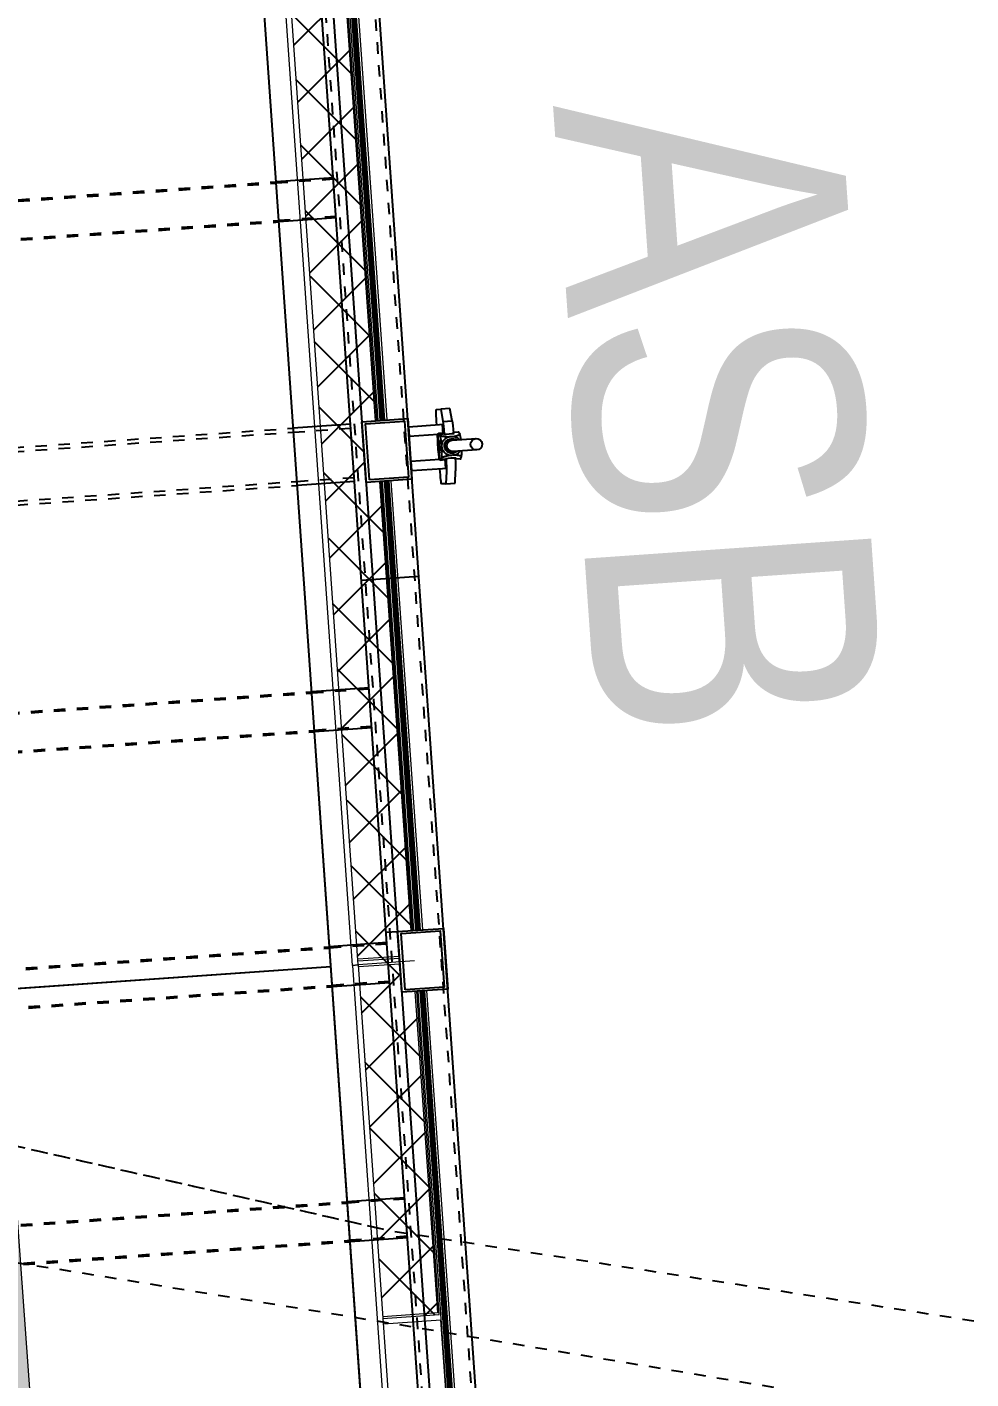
# Model space of a CAD drawing. Header units: millimetres. Extents: x 50357 to 985146, y 723188 to 1803594.
# Drawn here: x 834410.77 to 834418.99, y 820163.3 to 820175.07 of the extents above; entities that cross this region are included whole.
import ezdxf
from ezdxf.xclip import XClip

# ---------------------------------------------------------------- set-up
doc = ezdxf.new("R2010")
doc.units = ezdxf.units.MM
doc.header["$LTSCALE"] = 3
doc.header["$MEASUREMENT"] = 0
for name, pattern in [('DASHED2', [0.375, 0.25, -0.125]), ('x-baseplan$0$DGN Style 2', [1.94727e-06, 0, -1.94727e-06]), ('XXASB-PIW-ARC-DWG-1012-MWP-XXXX-WS3-XC$0$XXXXX-PIW-P-ASB_BRIDGE_DECK_STR-XXX$0$Member Hidden', [4.5, 2.5, -2])]:
    doc.linetypes.add(name, pattern=pattern)
doc.layers.add('-Excluded area line', color=7, linetype='DASHED2', lineweight=40)
doc.layers.add('-Section line', color=7, linetype='Continuous')
doc.layers.add('00_Xref', color=7, linetype='Continuous')
for name, color, linetype, true_color in [('WKD071__', 7, 'Continuous', 0x6e6e6e), ('x-baseplan$0$AR-ROAD_AR_BS_MI_', 7, 'Continuous', 0x6d6d6d), ('XXASB-PIW-ARC-DWG-1012-MWP-XXXX-WS3-XC$0$XXXXX-PIW-P-ASB_BRIDGE_DECK_ARC-XXX$0$A-GENM_PATT', 7, 'Continuous', 0x6e6e6e), ('XXASB-PIW-ARC-DWG-1012-MWP-XXXX-WS3-XC$0$XXXXX-PIW-P-ASB_BRIDGE_DECK_STR-XXX$0$A-GENM', 7, 'Continuous', 0x6e6e6e), ('XXASB-PIW-ARC-DWG-1012-MWP-XXXX-WS3-XC$0$XXXXX-PIW-P-ASB_BRIDGE_DECK_STR-XXX$0$ADS280__', 7, 'Continuous', 0x6e6e6e), ('XXASB-PIW-ARC-DWG-1012-MWP-XXXX-WS3-XC$0$XXXXX-PIW-P-ASB_BRIDGE_DECK_STR-XXX$0$ADS280_B', 7, 'Continuous', 0x6e6e6e), ('XXASB-PIW-ARC-DWG-1012-MWP-XXXX-WS3-XC$0$XXXXX-PIW-P-ASB_BRIDGE_DECK_STR-XXX$0$ADS280_BConn', 7, 'Continuous', 0x6e6e6e), ('XXASB-PIW-ARC-DWG-1012-MWP-XXXX-WS3-XC$0$XXXXX-PIW-P-ASB_BRIDGE_DECK_STR-XXX$0$ADS280_C', 7, 'Continuous', 0x6e6e6e), ('XXASB-PIW-ARC-DWG-1012-MWP-XXXX-WS3-XC$0$XXXXX-PIW-P-ASB_BRIDGE_DECK_STR-XXX$0$ADS280_H', 7, 'XXASB-PIW-ARC-DWG-1012-MWP-XXXX-WS3-XC$0$XXXXX-PIW-P-ASB_BRIDGE_DECK_STR-XXX$0$Member Hidden', 0x6e6e6e)]:
    doc.layers.add(name, color=color, linetype=linetype, true_color=true_color)
for name, color, linetype, lineweight, true_color in [('XXASB-PIW-ARC-DWG-1012-MWP-XXXX-WS3-XC$0$XXXXX-PIW-P-ASB_BRIDGE_DECK_ARC-XXX$0$A-FLOR-HRAL', 7, 'Continuous', 13, 0x6e6e6e), ('XXASB-PIW-ARC-DWG-1012-MWP-XXXX-WS3-XC$0$XXXXX-PIW-P-ASB_BRIDGE_DECK_ARC-XXX$0$A-GENM', 7, 'Continuous', 13, 0x6e6e6e), ('XXASB-PIW-ARC-DWG-1012-MWP-XXXX-WS3-XC$0$XXXXX-PIW-P-ASB_BRIDGE_DECK_ARC-XXX$0$ADS280__', 7, 'Continuous', 13, 0x6e6e6e), ('XXASB-PIW-ARC-DWG-1012-MWP-XXXX-WS3-XC$0$XXXXX-PIW-P-ASB_BRIDGE_DECK_ARC-XXX$0$Q-SPCQ', 7, 'Continuous', 13, 0x6e6e6e)]:
    doc.layers.add(name, color=color, linetype=linetype, lineweight=lineweight, true_color=true_color)
doc.styles.add('Style-Arial', font='arial.ttf', dxfattribs={"width": 0.8, "height": 5})

# ---------------------------------------------------------------- blocks, each defined once
blk = doc.blocks.new('x-baseplan')
blk.add_lwpolyline([(834550.55, 818213.81), (834557.171, 818119.106), (834549.739, 818118.586), (834547.98, 818143.75), (834547.581, 818143.722), (834547.541, 818144.296), (834539.964, 818143.766), (834540.021, 818142.96), (834532.454, 818142.451), (834523.973, 818144.32), (834526.254, 818154.672), (834539.411, 818151.675), (834539.646, 818148.322), (834547.222, 818148.851), (834547.183, 818149.408), (834547.582, 818149.436), (834542.996, 818215.041), (834543.221, 818215.057), (834550.326, 818213.794), (834550.55, 818213.81)])
at = {"layer": 'x-baseplan$0$AR-ROAD_AR_BS_MI_', "linetype": 'x-baseplan$0$DGN Style 2', "flags": 128}
for points in [[(834532.49, 818174.86), (834545.292, 818171.3), (834553.397, 818169.464)], [(834545.641, 818171.221), (834553.397, 818169.464), (834561.667, 818168.187)]]:
    blk.add_lwpolyline(points, dxfattribs=at)
at = {"layer": 'x-baseplan$0$AR-ROAD_AR_BS_MI_', "linetype": 'x-baseplan$0$DGN Style 2'}
blk.add_open_spline([(834538.535, 818171.346), (834540.562, 818170.897), (834542.488, 818170.49), (834544.409, 818170.051), (834548.912, 818169.401), (834553.779, 818168.607), (834558.641, 818167.776), (834562.324, 818167.306), (834564.62, 818166.967), (834567.293, 818166.654), (834569.14, 818166.468), (834571.076, 818166.28), (834572.642, 818166.119), (834572.73, 818166.11)], degree=3, knots=[0, 0, 0, 0, 0.085908, 0.176337, 0.176337, 0.493305, 0.617997, 0.617997, 0.825815, 0.825815, 0.859067, 0.992071, 1, 1, 1, 1], dxfattribs=at)
blk = doc.blocks.new('XXASB-PIW-ARC-DWG-1012-MWP-XXXX-WS3-XC$0$XXXXX-PIW-P-ASB_BRIDGE_DECK_ARC-XXX$0$Top Rail Type - Top Rail_Internal_-3272144-DECK F_F_L__ARC')
at = {"layer": 'XXASB-PIW-ARC-DWG-1012-MWP-XXXX-WS3-XC$0$XXXXX-PIW-P-ASB_BRIDGE_DECK_ARC-XXX$0$A-FLOR-HRAL'}
for p, q in [((-666660, 127659), (-666710, 127659)), ((-666710, 127659), (-666710, 107094)), ((-666660, 127659), (-666660, 107098))]:
    blk.add_line(p, q, dxfattribs=at)
blk = doc.blocks.new('XXASB-PIW-ARC-DWG-1012-MWP-XXXX-WS3-XC$0$XXXXX-PIW-P-ASB_BRIDGE_DECK_ARC-XXX$0$Railing - Sabco_Joint-3422319-DECK F_F_L__ARC')
at = {"layer": 'XXASB-PIW-ARC-DWG-1012-MWP-XXXX-WS3-XC$0$XXXXX-PIW-P-ASB_BRIDGE_DECK_ARC-XXX$0$A-FLOR-HRAL'}
for p, q in [((-9, 1), (-8, 1)), ((-9, 1), (-9, 0)), ((-8, 1), (-1, 1)), ((-8, 0), (-8, 1)), ((-1, 0), (-1, 1)), ((1, 1), (8, 1)), ((1, 1), (1, 0)), ((8, 1), (9, 1)), ((8, 1), (8, 0)), ((9, 1), (9, 0)), ((-8, 0), (-9, 0)), ((-1, 0), (-8, 0)), ((8, 0), (1, 0)), ((9, 0), (8, 0))]:
    blk.add_line(p, q, dxfattribs=at)
blk = doc.blocks.new('XXASB-PIW-ARC-DWG-1012-MWP-XXXX-WS3-XC$0$XXXXX-PIW-P-ASB_BRIDGE_DECK_ARC-XXX$0$Railing - Railing-3272197-DECK F_F_L__ARC')
at = {"layer": 'XXASB-PIW-ARC-DWG-1012-MWP-XXXX-WS3-XC$0$XXXXX-PIW-P-ASB_BRIDGE_DECK_ARC-XXX$0$A-FLOR-HRAL'}
for p, q in [((-666157, 127394), (-666157, 123474)), ((-666138, 123474), (-666138, 127394)), ((-666135, 123474), (-666135, 127394)), ((-666128, 123474), (-666128, 127394)), ((-666126, 126460), (-666126, 127394)), ((-666125, 126460), (-666125, 127394)), ((-666119, 123474), (-666119, 127394)), ((-666116, 123474), (-666116, 127394)), ((-666110, 126460), (-666110, 127394)), ((-666109, 126460), (-666109, 127394)), ((-666107, 123474), (-666107, 127394)), ((-666100, 123474), (-666100, 127394)), ((-666097, 123474), (-666097, 127394)), ((-666078, 123474), (-666078, 127394)), ((-666126, 125260), (-666126, 126459)), ((-666125, 125260), (-666125, 126459)), ((-666110, 125260), (-666110, 126459)), ((-666109, 125260), (-666109, 126459)), ((-666126, 124060), (-666126, 125259)), ((-666125, 124060), (-666125, 125259)), ((-666110, 124060), (-666110, 125259)), ((-666109, 124060), (-666109, 125259)), ((-666126, 123474), (-666126, 124059)), ((-666125, 123474), (-666125, 124059)), ((-666110, 123474), (-666110, 124059)), ((-666109, 123474), (-666109, 124059))]:
    blk.add_line(p, q, dxfattribs=at)
at = {"rotation": 359.9997051364439}
for p in [(-666118, 126459), (-666118, 125259), (-666118, 124059)]:
    blk.add_blockref('XXASB-PIW-ARC-DWG-1012-MWP-XXXX-WS3-XC$0$XXXXX-PIW-P-ASB_BRIDGE_DECK_ARC-XXX$0$Railing - Sabco_Joint-3422319-DECK F_F_L__ARC', p, dxfattribs=at)
blk = doc.blocks.new('XXASB-PIW-ARC-DWG-1012-MWP-XXXX-WS3-XC$0$XXXXX-PIW-P-ASB_BRIDGE_DECK_ARC-XXX$0$Top Rail Type - Top Rail_Internal_-3272781-DECK F_F_L__ARC')
at = {"layer": 'XXASB-PIW-ARC-DWG-1012-MWP-XXXX-WS3-XC$0$XXXXX-PIW-P-ASB_BRIDGE_DECK_ARC-XXX$0$A-FLOR-HRAL'}
for p, q in [((-666710, 127659), (-666710, 164873)), ((-666660, 127659), (-666660, 164870)), ((-666710, 127659), (-666660, 127659))]:
    blk.add_line(p, q, dxfattribs=at)
blk = doc.blocks.new('XXASB-PIW-ARC-DWG-1012-MWP-XXXX-WS3-XC$0$XXXXX-PIW-P-ASB_BRIDGE_DECK_ARC-XXX$0$Railing - Railing-3272793-DECK F_F_L__ARC')
at = {"layer": 'XXASB-PIW-ARC-DWG-1012-MWP-XXXX-WS3-XC$0$XXXXX-PIW-P-ASB_BRIDGE_DECK_ARC-XXX$0$A-FLOR-HRAL'}
for p, q in [((-666157, 136294), (-666157, 132374)), ((-666138, 132374), (-666138, 136294)), ((-666135, 132374), (-666135, 136294)), ((-666128, 132374), (-666128, 136294)), ((-666126, 132374), (-666126, 136294)), ((-666125, 132374), (-666125, 136294)), ((-666119, 132374), (-666119, 136294)), ((-666118, 132374), (-666118, 136294)), ((-666117, 132374), (-666117, 136294)), ((-666116, 132374), (-666116, 136294)), ((-666110, 132374), (-666110, 136294)), ((-666109, 132374), (-666109, 136294)), ((-666107, 132374), (-666107, 136294)), ((-666100, 132374), (-666100, 136294)), ((-666097, 132374), (-666097, 136294)), ((-666078, 132374), (-666078, 136294)), ((-666157, 131844), (-666157, 127924)), ((-666138, 127924), (-666138, 131844)), ((-666135, 127924), (-666135, 131844)), ((-666128, 127924), (-666128, 131844)), ((-666126, 127924), (-666126, 131844)), ((-666125, 127924), (-666125, 131844)), ((-666119, 127924), (-666119, 131844)), ((-666118, 127924), (-666118, 131844)), ((-666117, 127924), (-666117, 131844)), ((-666116, 127924), (-666116, 131844)), ((-666110, 127924), (-666110, 131844)), ((-666109, 127924), (-666109, 131844)), ((-666107, 127924), (-666107, 131844)), ((-666100, 127924), (-666100, 131844)), ((-666097, 127924), (-666097, 131844)), ((-666078, 127924), (-666078, 131844))]:
    blk.add_line(p, q, dxfattribs=at)
blk = doc.blocks.new('XXASB-PIW-ARC-DWG-1012-MWP-XXXX-WS3-XC$0$XXXXX-PIW-P-ASB_BRIDGE_DECK_ARC-XXX$0$Irrigation Point - Irrigation Point-V9-DECK F_F_L__ARC')
at = {"layer": 'XXASB-PIW-ARC-DWG-1012-MWP-XXXX-WS3-XC$0$XXXXX-PIW-P-ASB_BRIDGE_DECK_ARC-XXX$0$A-GENM'}
for p, q in [((-500, 227), (-500, -275)), ((500, -275), (500, 227)), ((-229, 115), (-229, 115)), ((-500, -275), (500, -275))]:
    blk.add_line(p, q, dxfattribs=at)
at = {"layer": 'XXASB-PIW-ARC-DWG-1012-MWP-XXXX-WS3-XC$0$XXXXX-PIW-P-ASB_BRIDGE_DECK_ARC-XXX$0$A-GENM', "flags": 128}
blk.add_lwpolyline([(-229, 85), (-229, 85), (-229, 85)], dxfattribs=at)
blk = doc.blocks.new('XXASB-PIW-ARC-DWG-1012-MWP-XXXX-WS3-XC$0$XXXXX-PIW-P-ASB_BRIDGE_DECK_ARC-XXX')
at = {"layer": 'XXASB-PIW-ARC-DWG-1012-MWP-XXXX-WS3-XC$0$XXXXX-PIW-P-ASB_BRIDGE_DECK_ARC-XXX$0$A-GENM_PATT'}
h = blk.add_hatch(dxfattribs=at)
h.set_pattern_fill('ANSI37', color=256, scale=3000)
h.set_pattern_definition([(45, (6708.63, 468.96), (-265.16504294, 265.16504294), []), (135, (6708.63, 468.96), (-265.16504294, -265.16504294), [])])
h.paths.add_polyline_path([(834551553, 818194271), (834551915, 818194296), (834551960, 818193649), (834552090, 818193658), (834552351, 818189917), (834552221, 818189908), (834552270, 818189210), (834552400, 818189219), (834552667, 818185393), (834552538, 818185384), (834552575, 818184855), (834552704, 818184864), (834552978, 818180954), (834552848, 818180945), (834552885, 818180416), (834553015, 818180425), (834553288, 818176515), (834553158, 818176506), (834553195, 818175977), (834553325, 818175986), (834553598, 818172076), (834553469, 818172067), (834553505, 818171538), (834553635, 818171547), (834553832, 818168734), (834553341, 818168699)])
at = {"layer": 'XXASB-PIW-ARC-DWG-1012-MWP-XXXX-WS3-XC$0$XXXXX-PIW-P-ASB_BRIDGE_DECK_ARC-XXX$0$Q-SPCQ'}
h = blk.add_hatch(dxfattribs=at)
h.set_pattern_fill('FLEX', color=256, scale=10, angle=93.9987)
h.set_pattern_definition([(93.998705, (834733143.105, 817782021.74), (-63.345417, -4.4281045), [63.5, -63.5]), (138.998705, (834733138.677, 817782085.085), (-63.345417, -4.4281045), [15.875, -58.052561, 15.875, -89.802561])])
h.paths.add_polyline_path([(834551476, 818147152), (834551775, 818147173), (834546924, 818214372), (834546620, 818214426)])
at = {"layer": 'XXASB-PIW-ARC-DWG-1012-MWP-XXXX-WS3-XC$0$XXXXX-PIW-P-ASB_BRIDGE_DECK_ARC-XXX$0$A-GENM'}
for p, q in [((834553000, 818180424), (834553273, 818176514)), ((834553288, 818176515), (834553015, 818180425)), ((834553310, 818175985), (834553583, 818172075)), ((834553598, 818172076), (834553325, 818175986)), ((834553484, 818171851), (834553122, 818171826)), ((834553123, 818171811), (834553485, 818171836)), ((834553617, 818171811), (834553125, 818171777)), ((834553126, 818171762), (834553488, 818171787)), ((834553620, 818171546), (834553816, 818168748)), ((834553832, 818168734), (834553635, 818171547)), ((834553816, 818168748), (834553339, 818168714)), ((834553341, 818168699), (834553832, 818168734))]:
    blk.add_line(p, q, dxfattribs=at)
at = {"layer": 'XXASB-PIW-ARC-DWG-1012-MWP-XXXX-WS3-XC$0$XXXXX-PIW-P-ASB_BRIDGE_DECK_ARC-XXX$0$ADS280__'}
for p, q in [((834550324, 818208447), (834554796, 818144477)), ((834546654, 818171324), (834552888, 818171760))]:
    blk.add_line(p, q, dxfattribs=at)
at = {"layer": 'XXASB-PIW-ARC-DWG-1012-MWP-XXXX-WS3-XC$0$XXXXX-PIW-P-ASB_BRIDGE_DECK_ARC-XXX$0$Q-SPCQ'}
blk.add_lwpolyline([(834551476, 818147152), (834551775, 818147173), (834546924, 818214372), (834546620, 818214426)], close=True, dxfattribs=at)
at = {"layer": 'XXASB-PIW-ARC-DWG-1012-MWP-XXXX-WS3-XC$0$XXXXX-PIW-P-ASB_BRIDGE_DECK_ARC-XXX$0$A-FLOR-HRAL', "rotation": 3.999000000000387}
for name in ['XXASB-PIW-ARC-DWG-1012-MWP-XXXX-WS3-XC$0$XXXXX-PIW-P-ASB_BRIDGE_DECK_ARC-XXX$0$Railing - Railing-3272793-DECK F_F_L__ARC', 'XXASB-PIW-ARC-DWG-1012-MWP-XXXX-WS3-XC$0$XXXXX-PIW-P-ASB_BRIDGE_DECK_ARC-XXX$0$Top Rail Type - Top Rail_Internal_-3272781-DECK F_F_L__ARC', 'XXASB-PIW-ARC-DWG-1012-MWP-XXXX-WS3-XC$0$XXXXX-PIW-P-ASB_BRIDGE_DECK_ARC-XXX$0$Top Rail Type - Top Rail_Internal_-3272144-DECK F_F_L__ARC', 'XXASB-PIW-ARC-DWG-1012-MWP-XXXX-WS3-XC$0$XXXXX-PIW-P-ASB_BRIDGE_DECK_ARC-XXX$0$Railing - Railing-3272197-DECK F_F_L__ARC']:
    blk.add_blockref(name, (835227065, 818090920), dxfattribs=at)
at = {"layer": 'XXASB-PIW-ARC-DWG-1012-MWP-XXXX-WS3-XC$0$XXXXX-PIW-P-ASB_BRIDGE_DECK_ARC-XXX$0$A-GENM', "rotation": 93.98586585107876}
blk.add_blockref('XXASB-PIW-ARC-DWG-1012-MWP-XXXX-WS3-XC$0$XXXXX-PIW-P-ASB_BRIDGE_DECK_ARC-XXX$0$Irrigation Point - Irrigation Point-V9-DECK F_F_L__ARC', (834553606, 818168166), dxfattribs=at)
blk = doc.blocks.new('XXASB-PIW-ARC-DWG-1012-MWP-XXXX-WS3-XC$0$XXXXX-PIW-P-ASB_BRIDGE_DECK_STR-XXX$0$C2')
at = {"layer": 'XXASB-PIW-ARC-DWG-1012-MWP-XXXX-WS3-XC$0$XXXXX-PIW-P-ASB_BRIDGE_DECK_STR-XXX$0$ADS280_C'}
for points in [[(-265, 200), (265, 200), (265, -200), (-265, -200)], [(-245, 170), (245, 170), (245, -170), (-245, -170)]]:
    blk.add_lwpolyline(points, close=True, dxfattribs=at)
blk = doc.blocks.new('XXASB-PIW-ARC-DWG-1012-MWP-XXXX-WS3-XC$0$XXXXX-PIW-P-ASB_BRIDGE_DECK_STR-XXX$0$Hanger Joint - Hanger Joint-V14-DECK F_F_L__STR')
at = {"layer": 'XXASB-PIW-ARC-DWG-1012-MWP-XXXX-WS3-XC$0$XXXXX-PIW-P-ASB_BRIDGE_DECK_STR-XXX$0$A-GENM'}
for p, q in [((834555111, 818158859), (834555072, 818158856)), ((834555111, 818158859), (834555190, 818158864)), ((834555129, 818158754), (834555111, 818158859)), ((834555190, 818158864), (834555209, 818158760)), ((834555082, 818158639), (834555086, 818158581)), ((834555093, 818158482), (834555097, 818158424)), ((834555156, 818158210), (834555160, 818158318)), ((834555160, 818158318), (834555240, 818158324)), ((834555240, 818158324), (834555236, 818158216)), ((834555117, 818158208), (834555156, 818158210)), ((834555236, 818158216), (834555156, 818158210))]:
    blk.add_line(p, q, dxfattribs=at)
for centre, major_axis, start_param, end_param in [((834555083, 818158707), (-10, 150), 0, 1.452786), ((834555222, 818158541), (-16, 230), 5.198748, 5.968692), ((834555142, 818158535), (-16, 230), 5.199753, 5.968692), ((834555142, 818158535), (-16, 230), 3.477995, 4.225484), ((834555222, 818158541), (-16, 230), 3.477995, 4.226477), ((834555107, 818158357), (-10, 150), 1.688806, 3.141593)]:
    blk.add_ellipse(centre, major_axis=major_axis, ratio=0.035329, start_param=start_param, end_param=end_param, dxfattribs=at)
blk = doc.blocks.new('XXASB-PIW-ARC-DWG-1012-MWP-XXXX-WS3-XC$0$XXXXX-PIW-P-ASB_BRIDGE_DECK_STR-XXX$0$Hanger Node - Hanger Node-V24-DECK F_F_L__STR')
at = {"layer": 'XXASB-PIW-ARC-DWG-1012-MWP-XXXX-WS3-XC$0$XXXXX-PIW-P-ASB_BRIDGE_DECK_STR-XXX$0$A-GENM'}
for p, q in [((834546112, 818157998), (834546123, 818158022)), ((834546166, 818158026), (834546123, 818158023)), ((834546123, 818158022), (834546166, 818158025)), ((834546161, 818158015), (834546166, 818158025)), ((834546194, 818157970), (834546190, 818157970)), ((834546255, 818158031), (834546251, 818158022)), ((834546255, 818158031), (834546298, 818158034)), ((834546299, 818158035), (834546256, 818158032)), ((834546298, 818158034), (834546288, 818158010)), ((834546309, 818157973), (834546304, 818157973)), ((834546313, 818157967), (834546309, 818157973)), ((834546198, 818157850), (834546202, 818157850)), ((834546301, 818157824), (834546314, 818157801)), ((834546312, 818157863), (834546317, 818157863)), ((834546317, 818157863), (834546320, 818157870)), ((834546139, 818157789), (834546125, 818157811)), ((834546139, 818157789), (834546182, 818157792)), ((834546140, 818157788), (834546183, 818157791)), ((834546182, 818157792), (834546176, 818157801)), ((834546266, 818157807), (834546272, 818157798)), ((834546272, 818157798), (834546314, 818157801)), ((834546272, 818157797), (834546315, 818157800))]:
    blk.add_line(p, q, dxfattribs=at)
at = {"layer": 'XXASB-PIW-ARC-DWG-1012-MWP-XXXX-WS3-XC$0$XXXXX-PIW-P-ASB_BRIDGE_DECK_STR-XXX$0$A-GENM', "flags": 128}
for points in [[(834546251, 818158022), (834546229, 818158019), (834546206, 818158018), (834546183, 818158016), (834546161, 818158015)], [(834546176, 818157801), (834546198, 818157803), (834546221, 818157805), (834546244, 818157806), (834546266, 818157807)]]:
    blk.add_lwpolyline(points, dxfattribs=at)
at = {"layer": 'XXASB-PIW-ARC-DWG-1012-MWP-XXXX-WS3-XC$0$XXXXX-PIW-P-ASB_BRIDGE_DECK_STR-XXX$0$A-GENM'}
for centre, major_axis, ratio, start_param, end_param in [((834546131, 818157905), (-8, 118), 0.035329, 6.176011, 6.419948), ((834546199, 818157910), (-5.9, 84.8), 0.999376, 0.359432, 0.938516), ((834546198, 818157910), (-4.4, 63.2), 0.999376, 0.000003, 0.649708), ((834546194, 818157910), (-4.2, 59.9), 0.999376, 0.000002, 0.558196), ((834546174, 818157908), (-8, 118), 0.035329, 6.119778, 6.419948), ((834546194, 818157910), (-4.2, 59.9), 0.999376, 3.141599, 6.283191), ((834546198, 818157910), (-4.4, 63.2), 0.999376, 3.141592, 6.283185), ((834546198, 818157910), (-4.2, 59.9), 0.999376, 3.141595, 6.283188), ((834546190, 818157910), (-3.5, 49.9), 0.999376, 5.834386, 5.870449), ((834546199, 818157910), (-5.9, 84.8), 0.999376, 3.501025, 5.923751), ((834546190, 818157910), (-3.5, 49.9), 0.999376, 5.331252, 5.420692), ((834546264, 818157915), (-8, 118), 0.035329, 6.176011, 6.419948), ((834546307, 818157918), (-8, 118), 0.035329, 5.184875, 6.419948), ((834546308, 818157918), (-3.8, 54.9), 0.035329, 6.058786, 7.853982), ((834546307, 818157918), (-3.2, 45.6), 0.035329, 0.261799, 1.570796), ((834546313, 818157918), (-3.8, 54.9), 0.035329, 5.989381, 7.853982), ((834546316, 818157918), (-3.4, 48.8), 0.035329, 4.712389, 7.853982), ((834546199, 818157910), (-5.9, 84.8), 0.999376, 2.203089, 2.782161), ((834546198, 818157910), (-4.4, 63.2), 0.999376, 2.491885, 3.141589), ((834546194, 818157910), (-4.2, 59.9), 0.999376, 2.5834, 3.141593), ((834546190, 818157910), (-3.5, 49.9), 0.999376, 3.554329, 3.590392), ((834546190, 818157910), (-3.5, 49.9), 0.999376, 4.00824, 4.075667), ((834546190, 818157910), (-3.5, 49.9), 0.999376, 4.904436, 4.936786), ((834546190, 818157910), (-3.5, 49.9), 0.999376, 4.48799, 4.52034), ((834546307, 818157918), (-3.2, 45.6), 0.035329, 1.570796, 2.879793), ((834546308, 818157918), (-3.8, 54.9), 0.035329, 1.570796, 3.365992), ((834546313, 818157918), (-3.8, 54.9), 0.035329, 1.570796, 3.435396), ((834546307, 818157918), (-8, 118), 0.035329, 3.00483, 4.239903), ((834546316, 818157918), (-3.4, 48.8), 0.035329, 1.570796, 4.712389), ((834546131, 818157905), (-8, 118), 0.035329, 3.00483, 3.248767), ((834546174, 818157908), (-8, 118), 0.035329, 3.00483, 3.308379), ((834546264, 818157915), (-8, 118), 0.035329, 3.00483, 3.248767)]:
    blk.add_ellipse(centre, major_axis=major_axis, ratio=ratio, start_param=start_param, end_param=end_param, dxfattribs=at)
for points, knots in [([(834546111, 818157954), (834546111, 818157955), (834546111, 818157956), (834546111, 818157958), (834546111, 818157962), (834546111, 818157966), (834546111, 818157973), (834546111, 818157981), (834546112, 818157989), (834546112, 818157995), (834546112, 818157998)], [0.6920213, 0.6920213, 0.6920213, 0.6920213, 0.7, 0.7166667, 0.7333333, 0.7666667, 0.8, 0.8666667, 0.9333333, 1, 1, 1, 1]), ([(834546112, 818157998), (834546115, 818157997), (834546121, 818157995), (834546128, 818157994), (834546135, 818157992), (834546140, 818157991), (834546145, 818157990), (834546150, 818157989), (834546157, 818157988), (834546161, 818157988), (834546164, 818157987)], [0, 0, 0, 0, 0.2, 0.4, 0.5, 0.6, 0.7, 0.8, 0.9, 1, 1, 1, 1]), ([(834546164, 818157987), (834546167, 818157987), (834546170, 818157988), (834546175, 818157988), (834546178, 818157988), (834546183, 818157988), (834546188, 818157988), (834546191, 818157989), (834546193, 818157989)], [0, 0, 0, 0, 0.333333, 0.416667, 0.5, 0.666667, 0.833333, 1, 1, 1, 1]), ([(834546193, 818157989), (834546195, 818157989), (834546199, 818157989), (834546204, 818157990), (834546208, 818157990), (834546211, 818157990), (834546216, 818157991), (834546220, 818157991), (834546223, 818157992)], [0, 0, 0, 0, 0.166667, 0.333333, 0.5, 0.583333, 0.666667, 1, 1, 1, 1]), ([(834546223, 818157992), (834546226, 818157992), (834546232, 818157993), (834546239, 818157995), (834546246, 818157997), (834546252, 818157999), (834546259, 818158001), (834546267, 818158003), (834546276, 818158006), (834546284, 818158009), (834546288, 818158010)], [0, 0, 0, 0, 0.1, 0.2, 0.3, 0.4, 0.5, 0.6, 0.8, 1, 1, 1, 1]), ([(834546288, 818158010), (834546287, 818158007), (834546287, 818158002), (834546287, 818157993), (834546286, 818157985), (834546286, 818157979), (834546286, 818157974), (834546286, 818157971), (834546286, 818157968), (834546286, 818157966), (834546286, 818157964), (834546286, 818157962), (834546286, 818157960), (834546286, 818157958), (834546286, 818157956), (834546286, 818157953), (834546286, 818157951), (834546286, 818157949), (834546286, 818157949), (834546286, 818157947), (834546286, 818157946), (834546286, 818157944), (834546286, 818157942), (834546286, 818157939), (834546286, 818157936), (834546286, 818157933), (834546287, 818157931), (834546287, 818157930), (834546287, 818157928), (834546287, 818157926), (834546287, 818157923), (834546287, 818157920), (834546287, 818157916), (834546288, 818157913), (834546288, 818157909), (834546288, 818157906), (834546288, 818157904), (834546288, 818157903), (834546289, 818157901), (834546289, 818157900), (834546289, 818157897), (834546289, 818157893), (834546290, 818157890), (834546290, 818157888), (834546290, 818157887), (834546290, 818157885), (834546291, 818157884), (834546291, 818157883), (834546291, 818157882), (834546291, 818157880), (834546291, 818157877), (834546292, 818157874), (834546292, 818157872), (834546292, 818157871), (834546293, 818157869), (834546293, 818157867), (834546293, 818157865), (834546294, 818157862), (834546294, 818157859), (834546295, 818157855), (834546296, 818157848), (834546297, 818157840), (834546299, 818157832), (834546300, 818157826), (834546301, 818157824)], [0, 0, 0, 0, 0.066667, 0.133333, 0.2, 0.233333, 0.266667, 0.283333, 0.3, 0.316667, 0.325, 0.333333, 0.341667, 0.35, 0.366667, 0.383333, 0.391667, 0.395833, 0.4, 0.404167, 0.408333, 0.416667, 0.425, 0.433333, 0.45, 0.458333, 0.4625, 0.466667, 0.470833, 0.475, 0.483333, 0.491667, 0.5, 0.508333, 0.516667, 0.525, 0.529167, 0.533333, 0.5375, 0.541667, 0.55, 0.566667, 0.575, 0.583333, 0.591667, 0.595833, 0.6, 0.604167, 0.608333, 0.616667, 0.633333, 0.65, 0.658333, 0.666667, 0.675, 0.683333, 0.7, 0.716667, 0.733333, 0.766667, 0.8, 0.866667, 0.933333, 1, 1, 1, 1]), ([(834546125, 818157811), (834546125, 818157814), (834546124, 818157820), (834546122, 818157828), (834546121, 818157836), (834546119, 818157842), (834546119, 818157847), (834546118, 818157850), (834546118, 818157852), (834546118, 818157854), (834546118, 818157854)], [0, 0, 0, 0, 0.0666667, 0.1333333, 0.2, 0.2333333, 0.2666667, 0.2833333, 0.3, 0.307938, 0.307938, 0.307938, 0.307938]), ([(834546175, 818157829), (834546173, 818157828), (834546168, 818157827), (834546162, 818157825), (834546156, 818157823), (834546151, 818157822), (834546147, 818157820), (834546141, 818157818), (834546133, 818157815), (834546128, 818157813), (834546125, 818157811)], [0, 0, 0, 0, 0.1, 0.2, 0.3, 0.4, 0.5, 0.6, 0.8, 1, 1, 1, 1]), ([(834546204, 818157831), (834546202, 818157831), (834546199, 818157831), (834546194, 818157831), (834546190, 818157830), (834546186, 818157830), (834546182, 818157829), (834546178, 818157829), (834546175, 818157829)], [0, 0, 0, 0, 0.166667, 0.333333, 0.5, 0.583333, 0.666667, 1, 1, 1, 1]), ([(834546234, 818157833), (834546231, 818157833), (834546227, 818157833), (834546223, 818157832), (834546219, 818157832), (834546215, 818157832), (834546210, 818157832), (834546206, 818157832), (834546204, 818157831)], [0, 0, 0, 0, 0.333333, 0.416667, 0.5, 0.666667, 0.833333, 1, 1, 1, 1]), ([(834546301, 818157824), (834546297, 818157824), (834546289, 818157826), (834546279, 818157827), (834546271, 818157829), (834546264, 818157830), (834546258, 818157830), (834546251, 818157831), (834546243, 818157832), (834546237, 818157833), (834546234, 818157833)], [0, 0, 0, 0, 0.2, 0.4, 0.5, 0.6, 0.7, 0.8, 0.9, 1, 1, 1, 1])]:
    blk.add_open_spline(points, degree=3, knots=knots, dxfattribs=at)
blk = doc.blocks.new('XXASB-PIW-ARC-DWG-1012-MWP-XXXX-WS3-XC$0$XXXXX-PIW-P-ASB_BRIDGE_DECK_STR-XXX$0$Hanger Rod M100 - Vertical Rod-3372036-DECK F_F_L__STR')
at = {"layer": 'XXASB-PIW-ARC-DWG-1012-MWP-XXXX-WS3-XC$0$XXXXX-PIW-P-ASB_BRIDGE_DECK_STR-XXX$0$A-GENM'}
for p, q in [((834546187, 818157959), (834545980, 818157945)), ((834545987, 818157845), (834546194, 818157860))]:
    blk.add_line(p, q, dxfattribs=at)
for centre, start_param, end_param in [((834545984, 818157895), 0.000004, 3.141596), ((834545984, 818157895), 3.141598, 6.28319), ((834546190, 818157910), 5.345359, 6.283183), ((834546190, 818157910), 3.141591, 5.330727), ((834546190, 818157910), 5.331723, 5.340486)]:
    blk.add_ellipse(centre, major_axis=(-3.5, 49.9), ratio=0.999376, start_param=start_param, end_param=end_param, dxfattribs=at)
blk = doc.blocks.new('XXASB-PIW-ARC-DWG-1012-MWP-XXXX-WS3-XC$0$XXXXX-PIW-P-ASB_BRIDGE_DECK_STR-XXX$0$Steel Plate - 85mm-2198207-DECK F_F_L__STR')
at = {"layer": 'XXASB-PIW-ARC-DWG-1012-MWP-XXXX-WS3-XC$0$XXXXX-PIW-P-ASB_BRIDGE_DECK_STR-XXX$0$A-GENM'}
for p, q in [((-262, -42), (-262, 43)), ((-217, 43), (-262, 43)), ((37, 43), (-217, 43)), ((37, 43), (37, -42)), ((-262, -42), (-234, -42)), ((-234, -42), (37, -42))]:
    blk.add_line(p, q, dxfattribs=at)
blk = doc.blocks.new('XXASB-PIW-ARC-DWG-1012-MWP-XXXX-WS3-XC$0$XXXXX-PIW-P-ASB_BRIDGE_DECK_STR-XXX$0$Steel Plate - 85mm-3367292-DECK F_F_L__STR')
at = {"layer": 'XXASB-PIW-ARC-DWG-1012-MWP-XXXX-WS3-XC$0$XXXXX-PIW-P-ASB_BRIDGE_DECK_STR-XXX$0$A-GENM'}
for p, q in [((-262, -42), (-262, 43)), ((-234, 43), (-262, 43)), ((37, 43), (-234, 43)), ((37, 43), (37, -42)), ((-262, -42), (-217, -42)), ((-217, -42), (37, -42))]:
    blk.add_line(p, q, dxfattribs=at)
blk = doc.blocks.new('XXASB-PIW-ARC-DWG-1012-MWP-XXXX-WS3-XC$0$XXXXX-PIW-P-ASB_BRIDGE_DECK_STR-XXX$0$TIE ROD')
at = {"layer": 'XXASB-PIW-ARC-DWG-1012-MWP-XXXX-WS3-XC$0$XXXXX-PIW-P-ASB_BRIDGE_DECK_STR-XXX$0$A-GENM', "linetype": 'XXASB-PIW-ARC-DWG-1012-MWP-XXXX-WS3-XC$0$XXXXX-PIW-P-ASB_BRIDGE_DECK_STR-XXX$0$Member Hidden'}
for name, p, rotation in [('XXASB-PIW-ARC-DWG-1012-MWP-XXXX-WS3-XC$0$XXXXX-PIW-P-ASB_BRIDGE_DECK_STR-XXX$0$Hanger Rod M100 - Vertical Rod-3372036-DECK F_F_L__STR', (-757970023, 889568332), 266.0012948640198), ('XXASB-PIW-ARC-DWG-1012-MWP-XXXX-WS3-XC$0$XXXXX-PIW-P-ASB_BRIDGE_DECK_STR-XXX$0$Steel Plate - 85mm-2198207-DECK F_F_L__STR', (-150, 37), 270.000000000139), ('XXASB-PIW-ARC-DWG-1012-MWP-XXXX-WS3-XC$0$XXXXX-PIW-P-ASB_BRIDGE_DECK_STR-XXX$0$Steel Plate - 85mm-3367292-DECK F_F_L__STR', (150, 37), 270.000000000139)]:
    blk.add_blockref(name, p, dxfattribs=dict(at, rotation=rotation))
at = {"layer": 'XXASB-PIW-ARC-DWG-1012-MWP-XXXX-WS3-XC$0$XXXXX-PIW-P-ASB_BRIDGE_DECK_STR-XXX$0$A-GENM'}
for name, p, rotation in [('XXASB-PIW-ARC-DWG-1012-MWP-XXXX-WS3-XC$0$XXXXX-PIW-P-ASB_BRIDGE_DECK_STR-XXX$0$Hanger Joint - Hanger Joint-V14-DECK F_F_L__STR', (757970023, -889576632), 86.00129486401981), ('XXASB-PIW-ARC-DWG-1012-MWP-XXXX-WS3-XC$0$XXXXX-PIW-P-ASB_BRIDGE_DECK_STR-XXX$0$Hanger Node - Hanger Node-V24-DECK F_F_L__STR', (-757970023, 889568332), 266.0012948640198)]:
    blk.add_blockref(name, p, dxfattribs=dict(at, rotation=rotation))
blk = doc.blocks.new('XXASB-PIW-ARC-DWG-1012-MWP-XXXX-WS3-XC$0$XXXXX-PIW-P-ASB_BRIDGE_DECK_STR-XXX')
at = {"layer": 'XXASB-PIW-ARC-DWG-1012-MWP-XXXX-WS3-XC$0$XXXXX-PIW-P-ASB_BRIDGE_DECK_STR-XXX$0$ADS280__'}
for p, q in [((834554803, 818144377), (834550324, 818208447)), ((834552888, 818171760), (834546654, 818171324))]:
    blk.add_line(p, q, dxfattribs=at)
at = {"layer": 'XXASB-PIW-ARC-DWG-1012-MWP-XXXX-WS3-XC$0$XXXXX-PIW-P-ASB_BRIDGE_DECK_STR-XXX$0$ADS280_B'}
for p, q in [((834556373, 818136252), (834551201, 818210241)), ((834556373, 818136252), (834551292, 818208940)), ((834554963, 818149250), (834551463, 818199328)), ((834552910, 818178629), (834552411, 818178594)), ((834552934, 818178279), (834552435, 818178245)), ((834553060, 818176484), (834552561, 818176449)), ((834553094, 818175985), (834552596, 818175950)), ((834553220, 818174189), (834552721, 818174154)), ((834553244, 818173840), (834552746, 818173805)), ((834553369, 818172060), (834553469, 818172067)), ((834553375, 818171970), (834552876, 818171935)), ((834553399, 818171621), (834552901, 818171586)), ((834553530, 818169750), (834553031, 818169715)), ((834553555, 818169401), (834553056, 818169366))]:
    blk.add_line(p, q, dxfattribs=at)
at = {"layer": 'XXASB-PIW-ARC-DWG-1012-MWP-XXXX-WS3-XC$0$XXXXX-PIW-P-ASB_BRIDGE_DECK_STR-XXX$0$ADS280_BConn'}
blk.add_line((834553653, 818175157), (834553155, 818175122), dxfattribs=at)
at = {"layer": 'XXASB-PIW-ARC-DWG-1012-MWP-XXXX-WS3-XC$0$XXXXX-PIW-P-ASB_BRIDGE_DECK_STR-XXX$0$ADS280_H'}
for p, q in [((834555378, 818149981), (834551926, 818199360)), ((834554998, 818149253), (834551498, 818199330)), ((834546176, 818178158), (834552410, 818178594)), ((834546177, 818178145), (834552412, 818178581)), ((834552912, 818178616), (834552413, 818178581)), ((834546200, 818177821), (834552434, 818178257)), ((834546200, 818177809), (834552434, 818178244)), ((834552934, 818178292), (834552436, 818178257)), ((834546326, 818176013), (834552560, 818176449)), ((834546328, 818175978), (834552562, 818176414)), ((834552562, 818176414), (834553062, 818176449)), ((834546358, 818175549), (834552592, 818175985)), ((834546361, 818175514), (834552594, 818175950)), ((834552592, 818175985), (834553092, 818176020)), ((834553222, 818174177), (834552723, 818174142)), ((834546486, 818173719), (834552720, 818174154)), ((834546487, 818173706), (834552722, 818174142)), ((834553245, 818173853), (834552746, 818173818)), ((834546510, 818173382), (834552745, 818173818)), ((834546511, 818173370), (834552744, 818173805)), ((834553377, 818171957), (834552878, 818171923)), ((834546641, 818171499), (834552875, 818171935)), ((834546642, 818171487), (834552877, 818171922)), ((834546665, 818171162), (834552900, 818171598)), ((834546666, 818171150), (834552899, 818171586)), ((834553400, 818171633), (834552901, 818171598)), ((834546797, 818169279), (834553030, 818169715)), ((834546798, 818169267), (834553032, 818169703)), ((834553532, 818169738), (834553033, 818169703)), ((834546820, 818168943), (834553055, 818169379)), ((834546821, 818168930), (834553055, 818169366)), ((834553555, 818169414), (834553056, 818169379))]:
    blk.add_line(p, q, dxfattribs=at)
at = {"layer": 'XXASB-PIW-ARC-DWG-1012-MWP-XXXX-WS3-XC$0$XXXXX-PIW-P-ASB_BRIDGE_DECK_STR-XXX$0$A-GENM', "xscale": -1, "rotation": 273.9987051264523}
blk.add_blockref('XXASB-PIW-ARC-DWG-1012-MWP-XXXX-WS3-XC$0$XXXXX-PIW-P-ASB_BRIDGE_DECK_STR-XXX$0$TIE ROD', (834553576, 818176269), dxfattribs=at)
at = {"layer": 'XXASB-PIW-ARC-DWG-1012-MWP-XXXX-WS3-XC$0$XXXXX-PIW-P-ASB_BRIDGE_DECK_STR-XXX$0$ADS280_C', "rotation": 93.99870513598016}
for p in [(834553376, 818176255), (834553687, 818171816)]:
    blk.add_blockref('XXASB-PIW-ARC-DWG-1012-MWP-XXXX-WS3-XC$0$XXXXX-PIW-P-ASB_BRIDGE_DECK_STR-XXX$0$C2', p, dxfattribs=at)
blk = doc.blocks.new('XXASB-PIW-ARC-DWG-1012-MWP-XXXX-WS3-XC')
for name in ['XXASB-PIW-ARC-DWG-1012-MWP-XXXX-WS3-XC$0$XXXXX-PIW-P-ASB_BRIDGE_DECK_STR-XXX', 'XXASB-PIW-ARC-DWG-1012-MWP-XXXX-WS3-XC$0$XXXXX-PIW-P-ASB_BRIDGE_DECK_ARC-XXX']:
    blk.add_blockref(name, (0, 0))

msp = doc.modelspace()

# ---------------------------------------------------------------- hatches: boundary and pattern name
at = {"layer": '-Excluded area line'}
h = msp.add_hatch(dxfattribs=at)
h.set_pattern_fill('ANSI31', color=256)
h.set_pattern_definition([(45, (-139.47494, 1995.13076), (-0.088388347648, 0.088388347648), [])])
edge = h.paths.add_edge_path(flags=0)
edge.add_arc((834436.5268, 820041.2161), 0.5122, 0, 360)
edge = h.paths.add_edge_path(flags=17)
edge.add_line((834370.1796, 819898.3582), (834354.1764, 820127.3308))
edge.add_line((834354.1764, 820127.3308), (834355.7473, 820127.4406))
edge.add_line((834355.7473, 820127.4406), (834352.9692, 820167.1368))
edge.add_line((834352.9692, 820167.1368), (834351.3095, 820168.2318))
edge.add_line((834351.3095, 820168.2318), (834350.2016, 820184.0723))
edge.add_line((834350.2016, 820184.0723), (834350.2024, 820184.0729))
edge.add_arc((834337.5716, 820166.7457), 21.4422, 53.90525, 53.90955, ccw=False)
edge.add_line((834350.2037, 820184.0719), (834353.336, 820181.5063))
edge.add_line((834353.336, 820181.5063), (834358.2744, 820176.9438))
edge.add_arc((834422.1325, 820262.4089), 106.6872, 233.233545, 261.758005)
edge.add_line((834406.8385, 820156.8237), (834414.6807, 820155.7938))
edge.add_line((834414.6807, 820155.7938), (834431.0888, 820153.6391))
edge.add_line((834431.0888, 820153.6391), (834466.4887, 820152.6977))
edge.add_line((834466.4887, 820152.6977), (834466.489, 820152.6974))
edge.add_line((834466.489, 820152.6974), (834466.4918, 820152.6976))
edge.add_line((834466.4918, 820152.6976), (834490.6781, 820153.5131))
edge.add_line((834490.6781, 820153.5131), (834493.6229, 820153.7196))
edge.add_line((834493.6229, 820153.7196), (834497.3389, 820100.6412))
edge.add_line((834497.3389, 820100.6412), (834503.3242, 820101.0602))
edge.add_line((834503.3242, 820101.0602), (834506.8161, 820051.1823))
edge.add_line((834506.8161, 820051.1823), (834500.8302, 820050.7633))
edge.add_line((834500.8302, 820050.7633), (834503.924, 820006.5714))
edge.add_line((834503.924, 820006.5714), (834501.6802, 820006.4143))
edge.add_line((834501.6802, 820006.4143), (834503.9259, 819974.3285))
edge.add_line((834503.9259, 819974.3285), (834504.6981, 819962.9897))
edge.add_line((834504.6981, 819962.9897), (834505.4238, 819963.0405))
edge.add_line((834505.4238, 819963.0405), (834506.1496, 819963.0912))
edge.add_line((834506.1496, 819963.0912), (834508.6469, 819927.0094))
edge.add_line((834508.6469, 819927.0094), (834507.2588, 819926.734))
edge.add_line((834507.2588, 819926.734), (834412.7758, 819914.6199))
edge.add_line((834412.7758, 819914.6199), (834370.1796, 819898.3582))
edge = h.paths.add_edge_path(flags=0)
edge.add_arc((834436.5268, 820041.2161), 0.5122, 0, 360)
h.paths.add_polyline_path([(834443.6736, 819938.9851), (834436.5268, 820041.2161), (834364.2033, 820036.1601), (834372.2756, 819920.6896), (834407.966, 819934.432)], flags=0)
h.paths.add_polyline_path([(834436.5268, 820041.2161), (834364.2033, 820036.1601), (834372.2756, 819920.6896), (834407.966, 819934.432), (834443.6736, 819938.9851)], flags=0)
h.paths.add_polyline_path([(834437.1913, 820039.1464), (834449.6784, 820040.0193), (834449.4933, 820042.6664), (834437.0063, 820041.7934)], flags=8)
h.paths.add_polyline_path([(834477.4882, 819990.9035), (834447.8591, 819988.8322), (834444.432, 820037.8561), (834474.0611, 820039.9274)], flags=0)
edge = h.paths.add_edge_path(flags=17)
edge.add_line((834370.1796, 819898.3582), (834354.1764, 820127.3308))
edge.add_line((834354.1764, 820127.3308), (834355.7473, 820127.4406))
edge.add_line((834355.7473, 820127.4406), (834352.9692, 820167.1368))
edge.add_line((834352.9692, 820167.1368), (834351.3095, 820168.2318))
edge.add_line((834351.3095, 820168.2318), (834350.2016, 820184.0723))
edge.add_line((834350.2016, 820184.0723), (834350.2024, 820184.0729))
edge.add_arc((834337.5716, 820166.7457), 21.4422, 53.90525, 53.90955, ccw=False)
edge.add_line((834350.2037, 820184.0719), (834353.336, 820181.5063))
edge.add_line((834353.336, 820181.5063), (834358.2744, 820176.9438))
edge.add_arc((834422.1325, 820262.4089), 106.6872, 233.233545, 261.758005)
edge.add_line((834406.8385, 820156.8237), (834414.6807, 820155.7938))
edge.add_line((834414.6807, 820155.7938), (834431.0888, 820153.6391))
edge.add_line((834431.0888, 820153.6391), (834466.4887, 820152.6977))
edge.add_line((834466.4887, 820152.6977), (834466.489, 820152.6974))
edge.add_line((834466.489, 820152.6974), (834466.4918, 820152.6976))
edge.add_line((834466.4918, 820152.6976), (834490.6781, 820153.5131))
edge.add_line((834490.6781, 820153.5131), (834493.6229, 820153.7196))
edge.add_line((834493.6229, 820153.7196), (834497.3389, 820100.6412))
edge.add_line((834497.3389, 820100.6412), (834503.3242, 820101.0602))
edge.add_line((834503.3242, 820101.0602), (834506.8161, 820051.1823))
edge.add_line((834506.8161, 820051.1823), (834500.8302, 820050.7633))
edge.add_line((834500.8302, 820050.7633), (834503.924, 820006.5714))
edge.add_line((834503.924, 820006.5714), (834501.6802, 820006.4143))
edge.add_line((834501.6802, 820006.4143), (834503.9259, 819974.3285))
edge.add_line((834503.9259, 819974.3285), (834504.6981, 819962.9897))
edge.add_line((834504.6981, 819962.9897), (834505.4238, 819963.0405))
edge.add_line((834505.4238, 819963.0405), (834506.1496, 819963.0912))
edge.add_line((834506.1496, 819963.0912), (834508.6469, 819927.0094))
edge.add_line((834508.6469, 819927.0094), (834507.2588, 819926.734))
edge.add_line((834507.2588, 819926.734), (834412.7758, 819914.6199))
edge.add_line((834412.7758, 819914.6199), (834370.1796, 819898.3582))
edge = h.paths.add_edge_path(flags=0)
edge.add_line((834403.4392, 820100.9781), (834400.9072, 820137.2129))
edge.add_line((834400.9072, 820137.2129), (834394.0525, 820136.7515))
edge.add_line((834394.0525, 820136.7515), (834383.7833, 820138.9945))
edge.add_line((834383.7833, 820138.9945), (834386.4241, 820150.9795))
edge.add_arc((834419.1147, 820262.6947), 116.4, 237.276176, 253.689242, ccw=False)
edge.add_line((834356.19, 820164.769), (834360.8576, 820098.0013))
edge.add_line((834360.8576, 820098.0013), (834403.4392, 820100.9781))
h.paths.add_polyline_path([(834427.1602, 820102.6345), (834424.329, 820143.1329), (834466.987, 820142.4068), (834469.5602, 820105.6004)], flags=0)

# ---------------------------------------------------------------- block references
at = {"layer": '00_Xref'}
ref = msp.add_blockref('x-baseplan', (-139.4749, 1995.1308), dxfattribs=at)
XClip(ref).set_block_clipping_path([(834202.6502530554, 818417.8441569643), (834906.8781916734, 818467.0750907004), (834956.2582314801, 817760.714252038), (834252.0302928621, 817711.483318302)])
at = {"layer": 'WKD071__', "xscale": 0.001, "yscale": 0.001, "zscale": 0.001}
msp.add_blockref('XXASB-PIW-ARC-DWG-1012-MWP-XXXX-WS3-XC', (-139.4749, 1995.1308), dxfattribs=at)

# ---------------------------------------------------------------- texts
at = {"layer": '-Section line', "style": 'Style-Arial', "width": 0.8}
msp.add_text('ASB', height=2.5, rotation=273.99891, dxfattribs=at).set_placement((834415.3468, 820174.3903))

doc.saveas('drawing.dxf')
